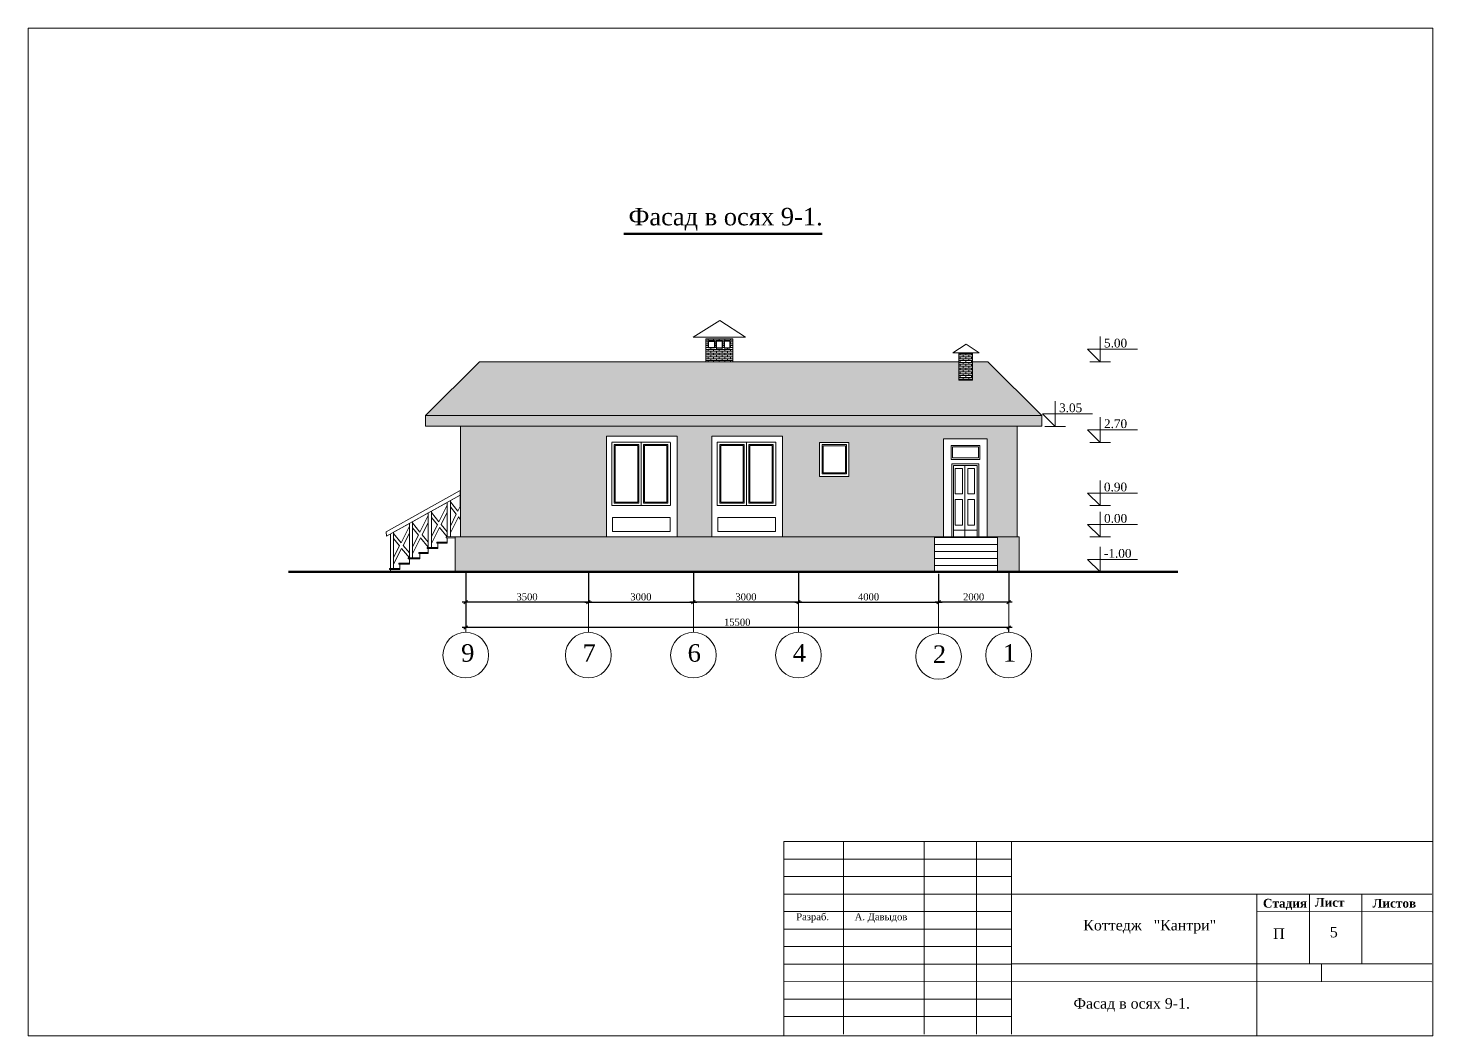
# Model space of a CAD drawing. Extents: x 1526320 to 3332998, y -546296 to 333165.
# Drawn here: x 1797790 to 1837892, y -305190 to -276405 of the extents above; entities that cross this region are included whole.
import ezdxf

# ---------------------------------------------------------------- set-up
doc = ezdxf.new("R2010")
doc.units = 0
doc.header["$LTSCALE"] = 500
doc.header["$MEASUREMENT"] = 0
doc.layers.get('0').update_dxf_attribs({"linetype": 'CONTINUOUS', "lineweight": 0})
doc.layers.add('Для печати', color=250, linetype='CONTINUOUS', lineweight=0)
doc.styles.add('NAKLON', font='TIMESBD.TTF', dxfattribs={"height": 500})
doc.styles.get("Standard").update_dxf_attribs({"font": 'TIMES.TTF', "height": 150})
doc.dimstyles.new('ISO-25', dxfattribs={"dimtxt": 300, "dimasz": 100, "dimexe": 0, "dimexo": 0, "dimgap": 50, "dimtad": 1, "dimdec": 0, "dimrnd": 10, "dimtxsty": 'Standard', "dimblk": 'OBLIQUE', "dimcen": 100, "dimdle": 100, "dimadec": 0, "dimazin": 0, "dimtfac": 1, "dimtdec": 0, "dimtmove": 0, "dimatfit": 3, "dimldrblk": 'OBLIQUE', "dimfxl": 0, "dimarcsym": 0})

# ---------------------------------------------------------------- blocks, each defined once
blk = doc.blocks.new('_Oblique')
at = {"color": 0, "linetype": 'ByBlock', "lineweight": -2}
blk.add_line((-0.5, -0.5), (0.5, 0.5), dxfattribs=at)
blk = doc.blocks.new('*D67')
at = {"layer": 'Для печати', "color": 0, "linetype": 'Continuous', "lineweight": -2, "ltscale": 0.13}
for p, q in [((1810283, -291953), (1810283, -293527)), ((1825882, -293527), (1810183, -293527)), ((1825782, -293662), (1825782, -293527))]:
    blk.add_line(p, q, dxfattribs=at)
at = {"layer": 'Для печати', "color": 0, "linetype": 'Continuous', "lineweight": -2, "ltscale": 0.13, "xscale": 100, "yscale": 100, "zscale": 100, "rotation": 180}
blk.add_blockref('_Oblique', (1810283, -293527), dxfattribs=at)
at = {"layer": 'Для печати', "color": 0, "linetype": 'Continuous', "lineweight": -2, "ltscale": 0.13, "xscale": 100, "yscale": 100, "zscale": 100}
blk.add_blockref('_Oblique', (1825782, -293527), dxfattribs=at)
at = {"layer": 'Для печати', "color": 0, "linetype": 'Continuous', "lineweight": 5, "ltscale": 0.13, "insert": (1818033, -293375), "char_height": 200, "attachment_point": 5}
blk.add_mtext('15500', dxfattribs=at)
blk = doc.blocks.new('*D68')
at = {"layer": 'Для печати', "color": 0, "linetype": 'Continuous', "lineweight": -2, "ltscale": 0.13}
for p, q in [((1823782, -291988), (1823782, -292803)), ((1825782, -291953), (1825782, -292803)), ((1825882, -292803), (1823682, -292803))]:
    blk.add_line(p, q, dxfattribs=at)
at = {"layer": 'Для печати', "color": 0, "linetype": 'Continuous', "lineweight": -2, "ltscale": 0.13, "xscale": 100, "yscale": 100, "zscale": 100, "rotation": 180}
blk.add_blockref('_Oblique', (1823782, -292803), dxfattribs=at)
at = {"layer": 'Для печати', "color": 0, "linetype": 'Continuous', "lineweight": -2, "ltscale": 0.13, "xscale": 100, "yscale": 100, "zscale": 100}
blk.add_blockref('_Oblique', (1825782, -292803), dxfattribs=at)
at = {"layer": 'Для печати', "color": 0, "linetype": 'Continuous', "lineweight": 5, "ltscale": 0.13, "insert": (1824782, -292651), "char_height": 200, "attachment_point": 5}
blk.add_mtext('2000', dxfattribs=at)
blk = doc.blocks.new('*D88')
at = {"layer": 'Для печати', "color": 0, "linetype": 'Continuous', "lineweight": -2, "ltscale": 0.13}
for p, q in [((1819782, -291953), (1819782, -292803)), ((1823782, -291988), (1823782, -292803)), ((1819682, -292803), (1823882, -292803))]:
    blk.add_line(p, q, dxfattribs=at)
at = {"layer": 'Для печати', "color": 0, "linetype": 'Continuous', "lineweight": -2, "ltscale": 0.13, "xscale": 100, "yscale": 100, "zscale": 100, "rotation": 180}
blk.add_blockref('_Oblique', (1819782, -292803), dxfattribs=at)
at = {"layer": 'Для печати', "color": 0, "linetype": 'Continuous', "lineweight": -2, "ltscale": 0.13, "xscale": 100, "yscale": 100, "zscale": 100}
blk.add_blockref('_Oblique', (1823782, -292803), dxfattribs=at)
at = {"layer": 'Для печати', "color": 0, "linetype": 'Continuous', "lineweight": 5, "ltscale": 0.13, "insert": (1821782, -292651), "char_height": 200, "attachment_point": 5}
blk.add_mtext('4000', dxfattribs=at)
blk = doc.blocks.new('*D89')
at = {"layer": 'Для печати', "color": 0, "linetype": 'Continuous', "lineweight": -2, "ltscale": 0.13}
for p, q in [((1816782, -291988), (1816782, -292803)), ((1819782, -291953), (1819782, -292803)), ((1819882, -292803), (1816682, -292803))]:
    blk.add_line(p, q, dxfattribs=at)
at = {"layer": 'Для печати', "color": 0, "linetype": 'Continuous', "lineweight": -2, "ltscale": 0.13, "xscale": 100, "yscale": 100, "zscale": 100, "rotation": 180}
blk.add_blockref('_Oblique', (1816782, -292803), dxfattribs=at)
at = {"layer": 'Для печати', "color": 0, "linetype": 'Continuous', "lineweight": -2, "ltscale": 0.13, "xscale": 100, "yscale": 100, "zscale": 100}
blk.add_blockref('_Oblique', (1819782, -292803), dxfattribs=at)
at = {"layer": 'Для печати', "color": 0, "linetype": 'Continuous', "lineweight": 5, "ltscale": 0.13, "insert": (1818282, -292651), "char_height": 200, "attachment_point": 5}
blk.add_mtext('3000', dxfattribs=at)
blk = doc.blocks.new('*D90')
at = {"layer": 'Для печати', "color": 0, "linetype": 'Continuous', "lineweight": -2, "ltscale": 0.13}
for p, q in [((1813783, -291988), (1813783, -292803)), ((1816782, -291953), (1816782, -292803)), ((1813683, -292803), (1816882, -292803))]:
    blk.add_line(p, q, dxfattribs=at)
at = {"layer": 'Для печати', "color": 0, "linetype": 'Continuous', "lineweight": -2, "ltscale": 0.13, "xscale": 100, "yscale": 100, "zscale": 100, "rotation": 180}
blk.add_blockref('_Oblique', (1813783, -292803), dxfattribs=at)
at = {"layer": 'Для печати', "color": 0, "linetype": 'Continuous', "lineweight": -2, "ltscale": 0.13, "xscale": 100, "yscale": 100, "zscale": 100}
blk.add_blockref('_Oblique', (1816782, -292803), dxfattribs=at)
at = {"layer": 'Для печати', "color": 0, "linetype": 'Continuous', "lineweight": 5, "ltscale": 0.13, "insert": (1815283, -292651), "char_height": 200, "attachment_point": 5}
blk.add_mtext('3000', dxfattribs=at)
blk = doc.blocks.new('*D91')
at = {"layer": 'Для печати', "color": 0, "linetype": 'Continuous', "lineweight": -2, "ltscale": 0.13}
for p, q in [((1810283, -291969), (1810283, -292803)), ((1813783, -291953), (1813783, -292803)), ((1813883, -292803), (1810183, -292803))]:
    blk.add_line(p, q, dxfattribs=at)
at = {"layer": 'Для печати', "color": 0, "linetype": 'Continuous', "lineweight": -2, "ltscale": 0.13, "xscale": 100, "yscale": 100, "zscale": 100, "rotation": 180}
blk.add_blockref('_Oblique', (1810283, -292803), dxfattribs=at)
at = {"layer": 'Для печати', "color": 0, "linetype": 'Continuous', "lineweight": -2, "ltscale": 0.13, "xscale": 100, "yscale": 100, "zscale": 100}
blk.add_blockref('_Oblique', (1813783, -292803), dxfattribs=at)
at = {"layer": 'Для печати', "color": 0, "linetype": 'Continuous', "lineweight": 5, "ltscale": 0.13, "insert": (1812033, -292651), "char_height": 200, "attachment_point": 5}
blk.add_mtext('3500', dxfattribs=at)

msp = doc.modelspace()

# ---------------------------------------------------------------- hatches: boundary and pattern name
at = {"layer": 'Для печати', "linetype": 'Continuous', "lineweight": 0, "ltscale": 1.3}
h = msp.add_hatch(dxfattribs=at)
h.set_pattern_fill('AR-BRSTD', color=250, scale=20, style=0)
h.paths.add_polyline_path([(1817612.3, -285346.9), (1817436.3, -285346.9), (1817436.3, -285542.3), (1817612.3, -285542.3)], flags=16)
h.paths.add_polyline_path([(1817209.4, -285346.9), (1817385.4, -285346.9), (1817385.4, -285542.3), (1817209.4, -285542.3)], flags=16)
h.paths.add_polyline_path([(1817835.3, -285346.9), (1817659.3, -285346.9), (1817659.3, -285542.3), (1817835.3, -285542.3)], flags=16)
h.paths.add_polyline_path([(1817909.7, -285276.5), (1817135.1, -285276.5), (1817135.1, -285934.3), (1817909.7, -285934.3)])
at = {"layer": 'Для печати', "linetype": 'Continuous', "lineweight": 0, "ltscale": 0.13}
h = msp.add_hatch(dxfattribs=at)
h.set_pattern_fill('AR-BRSTD', color=250, scale=20, style=0)
h.paths.add_polyline_path([(1824749.2, -285700.8), (1824361.9, -285700.8), (1824361.9, -286464.7), (1824749.2, -286464.7)])
h = msp.add_hatch(dxfattribs=at)
h.set_pattern_fill('AR-RSHKE', color=250, scale=20, style=0)
edge = h.paths.add_edge_path()
edge.add_line((1825184.6, -285934.3), (1824749.6, -285934.3))
edge.add_line((1824749.6, -285934.3), (1824749.6, -286464.6))
edge.add_line((1824749.6, -286464.6), (1824361.8, -286464.6))
edge.add_line((1824361.8, -286464.6), (1824361.8, -285934.3))
edge.add_line((1824361.8, -285934.3), (1810678.6, -285934.3))
edge.add_line((1810678.6, -285934.3), (1809132.6, -287468.4))
edge.add_line((1809132.6, -287468.4), (1826730.3, -287468.4))
edge.add_line((1826730.3, -287468.4), (1825184.6, -285934.3))
h = msp.add_hatch(dxfattribs=at)
h.set_pattern_fill('ANSI36', color=250, scale=430, angle=134, style=0)
h.set_pattern_definition([(179, (289593.95, -93648.38), (-94.9862407, -52.1001966), [134.375, -26.875, 0, -26.875])])
h.paths.add_polyline_path([(1809132.6, -287468.4), (1809137.5, -287778.7), (1826730.6, -287778.4), (1826730.6, -287468.4)])
h = msp.add_hatch(dxfattribs=at)
h.set_pattern_fill('AR-SAND', color=250, scale=200, angle=46, style=0)
h.set_pattern_definition([(83.5, (0, 0), (-285.95998, 258.634126), [0, -304, 0, -340, 0, -325]), (53.5, (0, 0), (-160.13836, 646.69964), [0, -164, 0, -274, 0, -105]), (13.5, (-170.9, -176.96), (431.838786, 448.81146), [0, -100, 0, -360, 0, -470]), (3.5, (-170.9, -176.96), (291.37681, 554.42224), [0, -50, 0, -236, 0, -270])])
h.paths.add_polyline_path([(1826025.3, -287778.4), (1810130.8, -287778.4), (1810130.2, -290939.3), (1826025.3, -290939.3)])
h.paths.add_polyline_path([(1814297.8, -288057.8), (1816320.5, -288057.8), (1816320.5, -290939.9), (1814297.8, -290939.9)])
h.paths.add_polyline_path([(1817306.6, -288057.6), (1819329.2, -288057.6), (1819329.2, -290939.7), (1817306.6, -290939.7)])
h.paths.add_polyline_path([(1821219.9, -288237.7), (1820385.8, -288237.7), (1820385.8, -289212.1), (1821219.9, -289212.1)], flags=16)
h.paths.add_polyline_path([(1823920, -288140), (1825169.7, -288140), (1825169.7, -290937.2), (1823920, -290937.2)], flags=16)
h = msp.add_hatch(dxfattribs=at)
h.set_pattern_fill('AR-BRSTD', color=250, scale=35, style=0)
h.set_pattern_definition([(0, (289593.95, -93648.38), (0, 93.345), []), (90, (289593.95, -93648.38), (-140, 93.345), [93.345, -93.345])])
h.paths.add_polyline_path([(1826082.6, -290939.3), (1809982.2, -290939.3), (1809983, -291939.5), (1826082.6, -291939.5)])
h.paths.add_polyline_path([(1823667.8, -290950.7), (1825466.1, -290950.7), (1825466.1, -291950.9), (1823667.8, -291950.9)])
at = {"layer": 'Для печати', "linetype": 'Continuous', "lineweight": 15, "ltscale": 0.13}
h = msp.add_hatch(dxfattribs=at)
h.set_pattern_fill('ANSI31', color=250, scale=1600, angle=135, style=0)
h.set_pattern_definition([(180, (244194.97, -93751.24), (-4e-14, -200), [])])
h.paths.add_polyline_path([(1823667.1, -291041.2), (1825465.5, -291041.2), (1825465.5, -292041.5), (1823667.1, -292041.5)])

# ---------------------------------------------------------------- linework, layer by layer
at = {"layer": 'Для печати', "color": 250, "linetype": 'Continuous', "lineweight": 50, "ltscale": 0.13}
for p, q in [((1814797.6, -282286.2), (1820456.6, -282286.2)), ((1805223.4, -291939.5), (1830608.9, -291939.5))]:
    msp.add_line(p, q, dxfattribs=at)
at = {"layer": 'Для печати', "color": 250, "linetype": 'Continuous', "lineweight": 15}
for p, q in [((1828394.9, -285933.9), (1828394.9, -285213.9)), ((1828394.9, -285933.9), (1828034.9, -285573.9)), ((1828034.9, -285573.9), (1829457.2, -285573.9)), ((1828099.2, -285933.9), (1828690.6, -285933.9)), ((1827112.1, -287782.9), (1827112.1, -287062.9)), ((1826752.1, -287422.9), (1828174.4, -287422.9)), ((1827112.1, -287782.9), (1826752.1, -287422.9)), ((1828394.2, -288237.2), (1828394.2, -287517.2)), ((1826816.4, -287782.9), (1827407.8, -287782.9)), ((1828394.2, -288237.2), (1828034.2, -287877.2)), ((1828034.2, -287877.2), (1829456.5, -287877.2)), ((1814454.7, -288236.7), (1816123.4, -288236.1)), ((1814454.7, -288237.5), (1814454.7, -290040.4)), ((1814524.3, -288302.1), (1814524.3, -289971.4)), ((1814524.3, -288302.2), (1815219.8, -288302.2)), ((1814552.1, -288331.9), (1814552.1, -289943.5)), ((1814552.1, -288331.9), (1815191.9, -288331.9)), ((1815191.9, -288331.9), (1815191.9, -289943.5)), ((1815219.8, -288302), (1815219.8, -289971.4)), ((1815289.3, -288236.4), (1815289.3, -290040.7)), ((1815358.3, -288302), (1815358.3, -289971.4)), ((1816053.8, -288302.2), (1815358.3, -288302.2)), ((1815386.1, -288331.9), (1815386.1, -289943.5)), ((1816026, -288331.9), (1815386.1, -288331.9)), ((1816026, -288331.9), (1816026, -289943.5)), ((1816053.8, -288302.1), (1816053.8, -289971.4)), ((1816123.5, -288236.9), (1816123.5, -290040.4)), ((1817463.5, -288236.5), (1819132.2, -288235.9)), ((1817463.5, -288237.3), (1817463.5, -290040.2)), ((1817533, -288302), (1817533, -289971.2)), ((1817533, -288302), (1818228.5, -288302)), ((1817560.8, -288331.7), (1817560.8, -289943.3)), ((1817560.8, -288331.7), (1818200.7, -288331.7)), ((1818200.7, -288331.7), (1818200.7, -289943.3)), ((1818228.5, -288301.8), (1818228.5, -289971.2)), ((1818298.1, -288236.2), (1818298.1, -290040.5)), ((1818367.1, -288301.8), (1818367.1, -289971.2)), ((1819062.6, -288302), (1818367.1, -288302)), ((1818394.9, -288331.7), (1818394.9, -289943.3)), ((1819034.8, -288331.7), (1818394.9, -288331.7)), ((1819034.8, -288331.7), (1819034.8, -289943.3)), ((1819062.6, -288302), (1819062.6, -289971.2)), ((1819132.2, -288236.7), (1819132.2, -290040.2)), ((1820454.9, -288302.4), (1821150.4, -288302.4)), ((1820482.7, -288332.1), (1821122.6, -288332.1)), ((1828098.6, -288237.2), (1828689.9, -288237.2)), ((1820454.9, -289137), (1821150.4, -289137)), ((1824158, -288849.8), (1824933, -288849.8)), ((1824208, -288899.8), (1824208, -290941.6)), ((1824208, -288899.8), (1824208, -290941.6)), ((1824208, -288899.8), (1824882.9, -288899.8)), ((1824253.5, -288979.8), (1824253.5, -289709.8)), ((1824253.5, -288979.8), (1824468.5, -288979.8)), ((1824468.5, -288979.8), (1824468.5, -289709.8)), ((1824533, -288899.8), (1824533, -290941.6)), ((1824613, -288979.8), (1824613, -289709.8)), ((1824613, -288979.8), (1824803, -288979.8)), ((1824803, -288979.8), (1824803, -289709.8)), ((1824883, -288899.8), (1824883, -290941.6)), ((1824933, -288850.3), (1824933, -290941.6)), ((1828393.3, -290044.1), (1828393.3, -289324.1)), ((1824253.5, -289709.8), (1824468.5, -289709.8)), ((1824253.5, -289869.8), (1824253.5, -290599.8)), ((1824253.5, -289869.8), (1824468.5, -289869.8)), ((1824468.5, -289869.8), (1824468.5, -290599.8)), ((1824613, -289709.8), (1824803, -289709.8)), ((1824613, -289869.8), (1824613, -290599.8)), ((1824613, -289869.8), (1824803, -289869.8)), ((1824803, -289869.8), (1824803, -290599.8)), ((1828033.3, -289684.1), (1829455.5, -289684.1)), ((1828393.3, -290044.1), (1828033.3, -289684.1)), ((1814454.7, -290040.4), (1816123.4, -290039.8)), ((1814524.3, -289971.4), (1815219.8, -289971.4)), ((1814552.1, -289943.5), (1815191.9, -289943.5)), ((1816053.8, -289971.4), (1815358.3, -289971.4)), ((1816026, -289943.5), (1815386.1, -289943.5)), ((1817463.5, -290040.2), (1819132.2, -290039.6)), ((1817533, -289971.2), (1818228.5, -289971.2)), ((1817560.8, -289943.3), (1818200.7, -289943.3)), ((1819062.6, -289971.2), (1818367.1, -289971.2)), ((1819034.8, -289943.3), (1818394.9, -289943.3)), ((1828097.6, -290044.1), (1828689, -290044.1)), ((1828395.9, -290940.3), (1828395.9, -290220.3)), ((1824253.5, -290599.8), (1824468.5, -290599.8)), ((1824613, -290599.8), (1824803, -290599.8)), ((1828035.9, -290580.3), (1829458.2, -290580.3)), ((1828395.9, -290940.3), (1828035.9, -290580.3)), ((1809453.4, -291089.1), (1809753.4, -291089.1)), ((1809453.4, -291089.1), (1809453.4, -291119.1)), ((1809453.4, -291119.1), (1809753.4, -291119.1)), ((1809483.4, -291119.1), (1809483.4, -291269.1)), ((1809723.4, -290939.2), (1809980.2, -290939.1)), ((1809723.4, -290939.2), (1809723.4, -290969.2)), ((1809723.4, -290969.2), (1809980.2, -290969.3)), ((1809753.4, -290969.2), (1809753.4, -291118.5)), ((1824209.8, -290749.8), (1824883, -290749.8)), ((1828100.2, -290940.3), (1828691.6, -290940.3)), ((1808643.3, -291534.4), (1808643.3, -291564.4)), ((1808643.5, -291534.7), (1808974.5, -291534.7)), ((1808943.5, -291384.7), (1808943.5, -291414.7)), ((1808943.5, -291384.7), (1809213.5, -291384.7)), ((1808943.5, -291414.7), (1809213.5, -291414.7)), ((1808973.5, -291414.6), (1808973.5, -291564.7)), ((1809183.5, -291239), (1809483.5, -291239)), ((1809183.5, -291239), (1809183.5, -291269)), ((1809183.5, -291269), (1809483.5, -291269)), ((1809213.5, -291269), (1809213.5, -291414.7)), ((1828393.7, -291938.8), (1828393.7, -291218.8)), ((1808103.4, -291838.2), (1808103.4, -291868.2)), ((1808103.5, -291838), (1808403.5, -291838)), ((1808103.5, -291868), (1808403.5, -291868)), ((1808133.5, -291868), (1808133.5, -291935.2)), ((1808373.3, -291686.1), (1808373.3, -291716.1)), ((1808373.5, -291686.4), (1808673.5, -291686.4)), ((1808373.5, -291716.4), (1808673.5, -291716.4)), ((1808403.5, -291716.4), (1808403.5, -291868)), ((1808643.5, -291564.7), (1808972.8, -291564.7)), ((1808673.5, -291564.7), (1808673.5, -291716.4)), ((1828393.7, -291938.8), (1828033.7, -291578.8)), ((1828033.7, -291578.8), (1829455.9, -291578.8)), ((1828098, -291938.8), (1828689.4, -291938.8)), ((1821065.8, -305138.2), (1821066.7, -299638.2)), ((1823365.8, -305138.5), (1823366.7, -299638.5)), ((1824865.8, -305138.8), (1824866.7, -299638.8)), ((1825865.8, -305139), (1825866.7, -299639)), ((1819366.6, -300137.9), (1825866.6, -300139)), ((1819366.4, -301137.9), (1825866.4, -301139)), ((1819366.4, -301637.9), (1825866.4, -301639)), ((1832868.3, -301640.9), (1837868.3, -301641.7)), ((1819366.2, -302637.9), (1825866.2, -302639)), ((1819366.1, -303137.9), (1825866.1, -303139)), ((1819366, -303637.9), (1837866, -303640.9)), ((1819365.9, -304137.9), (1825865.9, -304139)), ((1819365.9, -304637.9), (1825865.9, -304639))]:
    msp.add_line(p, q, dxfattribs=at)
at = {"layer": 'Для печати', "color": 250, "linetype": 'Continuous', "lineweight": 15, "ltscale": 0.13}
for p, q in [((1809213.3, -291239), (1809213.3, -290256.7)), ((1809303.1, -291239), (1809303.1, -290256.6)), ((1809753.7, -290939), (1809753.7, -289956.6)), ((1809843.5, -290939.2), (1809843.5, -289956.8)), ((1808673, -291534.7), (1808673, -290552.3)), ((1808762.7, -291534.7), (1808762.7, -290552.4)), ((1808132.7, -291838), (1808132.7, -290855.6)), ((1808222.4, -291838), (1808222.4, -290855.6)), ((1819366.1, -299642), (1837868.1, -299642)), ((1819366.1, -305179.1), (1819366.1, -299642)), ((1825860.3, -300633.4), (1819368.9, -300633.4)), ((1819391.4, -301137.3), (1837862.4, -301137.3)), ((1832868.7, -301136.3), (1832868.7, -305190.3)), ((1834365.3, -301136.3), (1834365.3, -303134.2)), ((1835861.9, -301136.3), (1835861.9, -303134.2)), ((1819378.8, -302140.3), (1825866.6, -302140.3)), ((1825867.7, -303134.4), (1832861.5, -303134.4)), ((1832861.5, -303134.4), (1837862.1, -303134.4)), ((1834710.6, -303134.2), (1834710.6, -303637.3))]:
    msp.add_line(p, q, dxfattribs=at)
at = {"layer": 'Для печати', "color": 250, "linetype": 'Continuous', "lineweight": 5}
for p, q in [((1810282.7, -291953), (1810282.7, -293661.8)), ((1813782.9, -291953.1), (1813782.9, -293662)), ((1816782.5, -291953.1), (1816782.5, -293661.9)), ((1819782, -291953), (1819782, -293661.8)), ((1823782.1, -291988.2), (1823782.1, -293697.1)), ((1825782.3, -291953), (1825782.3, -293661.8))]:
    msp.add_line(p, q, dxfattribs=at)
at = {"layer": 'Для печати', "color": 250, "linetype": 'Continuous', "lineweight": 0, "ltscale": 0.13}
msp.add_lwpolyline([(1837892.3, -305188.6), (1797789.7, -305188.6), (1797789.7, -276405.4), (1837892.3, -276405.4)], close=True, dxfattribs=at)
at = {"layer": 'Для печати', "color": 250, "linetype": 'Continuous', "lineweight": 15, "ltscale": 1.3}
for points in [[(1816774.6, -285232.1), (1817538, -284753.9), (1818273.2, -285231.2)], [(1817909.7, -285276.5), (1817135.1, -285276.5), (1817135.1, -285934.3), (1817909.7, -285934.3)], [(1824189.5, -285676.5), (1824571.2, -285437.4), (1824938.8, -285676.1)], [(1824749.2, -285700.8), (1824361.9, -285700.8), (1824361.9, -286464.7), (1824749.2, -286464.7)]]:
    msp.add_lwpolyline(points, close=True, dxfattribs=at)
at = {"layer": 'Для печати', "color": 250, "linetype": 'Continuous', "lineweight": 30, "ltscale": 1.3}
for points in [[(1817209.4, -285346.9), (1817385.4, -285346.9), (1817385.4, -285542.3), (1817209.4, -285542.3)], [(1817612.3, -285346.9), (1817436.3, -285346.9), (1817436.3, -285542.3), (1817612.3, -285542.3)], [(1817835.3, -285346.9), (1817659.3, -285346.9), (1817659.3, -285542.3), (1817835.3, -285542.3)]]:
    msp.add_lwpolyline(points, close=True, dxfattribs=at)
at = {"layer": 'Для печати', "color": 250, "linetype": 'Continuous', "lineweight": 15, "ltscale": 0.13}
for points in [[(1825184.6, -285934.3), (1824749.6, -285934.3), (1824749.6, -286464.6), (1824361.8, -286464.6), (1824361.8, -285934.3), (1810678.6, -285934.3), (1809132.6, -287468.4), (1826730.3, -287468.4), (1825184.6, -285934.3)], [(1809132.6, -287468.4), (1809137.5, -287778.7), (1809137.5, -287778.7), (1826730.6, -287778.4), (1826730.6, -287468.4), (1809132.6, -287468.4)], [(1810127.8, -289743.5), (1808021.2, -290917.5), (1808009.3, -290790.8), (1810127.7, -289609.1), (1810127.7, -289743.5)], [(1810127.6, -289743.6), (1809843.5, -289901.9), (1809843.5, -289941), (1810057.2, -290204.4), (1810127.7, -290065.3), (1810127.6, -289743.6)], [(1809213.4, -290253.2), (1808762.8, -290504.4), (1808762.8, -290536.5), (1808976.5, -290800), (1809213.4, -290330.5), (1809213.4, -290253.2)], [(1809753.8, -289952), (1809303.2, -290203.2), (1809303.2, -290240.8), (1809516.9, -290504.3), (1809753.8, -290034.8), (1809753.8, -289952)], [(1809753.7, -290235.4), (1809578.4, -290580.2), (1809753.7, -290796.6), (1809753.7, -290235.7)], [(1809843.5, -290083.6), (1810013.2, -290292.1), (1809843.5, -290628), (1809843.5, -290083.6)], [(1808673, -290554.6), (1808222.4, -290805.5), (1808222.4, -290839.7), (1808436.1, -291103.2), (1808673, -290633.7), (1808673, -290554.9)], [(1808762.8, -290679.1), (1808932.5, -290887.6), (1808762.8, -291223.5), (1808762.8, -290679.1)], [(1809213.4, -290531.1), (1809038, -290875.9), (1809213.3, -291092.3), (1809213.3, -290531.4)], [(1809303.1, -290383.4), (1809472.9, -290591.9), (1809303.1, -290927.8), (1809303.1, -290383.4)], [(1809753.7, -290935.8), (1809534.4, -290666.9), (1809303.1, -291121.7), (1809303.1, -291239)], [(1810127.3, -290431.8), (1810074.7, -290367.1), (1809843.5, -290821.9), (1809843.5, -290939.2)], [(1808222.4, -290982.3), (1808392.2, -291190.8), (1808222.4, -291526.7), (1808222.4, -290982.3)], [(1808673, -290834.3), (1808497.6, -291179.1), (1808672.9, -291395.5), (1808672.9, -290834.6)], [(1809213.4, -291231.5), (1808994, -290962.6), (1808762.7, -291417.4), (1808762.7, -291534.7)], [(1808673, -291534.7), (1808453.6, -291265.8), (1808222.4, -291720.6), (1808222.4, -291837.9)]]:
    msp.add_lwpolyline(points, dxfattribs=at)
for points in [[(1826025.3, -287778.4), (1810130.8, -287778.4), (1810130.2, -290939.3), (1826025.3, -290939.3)], [(1814297.8, -288057.8), (1816320.5, -288057.8), (1816320.5, -290939.9), (1814297.8, -290939.9)], [(1817306.6, -288057.6), (1819329.2, -288057.6), (1819329.2, -290939.7), (1817306.6, -290939.7)], [(1818298.1, -288236.2), (1817463.5, -288236.2), (1817463.5, -290040.2), (1818298.1, -290040.2)], [(1821219.9, -288237.7), (1820385.8, -288237.7), (1820385.8, -289212.1), (1821219.9, -289212.1)], [(1821150.4, -288302.4), (1820454.9, -288302.4), (1820454.9, -289137), (1821150.4, -289137)], [(1821122.6, -288332.1), (1820482.8, -288332.1), (1820482.8, -289107.3), (1821122.6, -289107.3)], [(1823920, -288140), (1825169.7, -288140), (1825169.7, -290937.2), (1823920, -290937.2)], [(1824136.3, -288327.1), (1824962.6, -288327.1), (1824962.6, -288724.5), (1824136.3, -288724.5)], [(1824918, -288683.9), (1824177.8, -288683.9), (1824177.8, -288364.9), (1824918, -288364.9)], [(1824933, -290941.6), (1824158, -290941.6), (1824158, -288849.8), (1824933, -288849.8)], [(1814468.9, -290381.3), (1816119.6, -290381.3), (1816119.6, -290779.8), (1814468.9, -290779.8)], [(1817477.6, -290381.1), (1819128.3, -290381.1), (1819128.3, -290779.6), (1817477.6, -290779.6)], [(1826082.6, -290939.3), (1809982.2, -290939.3), (1809983, -291939.5), (1826082.6, -291939.5)], [(1823667.8, -290950.7), (1825466.1, -290950.7), (1825466.1, -291950.9), (1823667.8, -291950.9)]]:
    msp.add_lwpolyline(points, close=True, dxfattribs=at)
at = {"layer": 'Для печати', "color": 250, "linetype": 'Continuous', "lineweight": 5}
for centre in [(1810282, -294314.5), (1813782.2, -294314.6), (1816781.7, -294314.6), (1819781.3, -294314.5), (1823781.4, -294349.7), (1825781.6, -294314.5)]:
    msp.add_circle(centre, 651.5, dxfattribs=at)

# ---------------------------------------------------------------- texts
at = {"layer": 'Для печати', "color": 250, "linetype": 'Continuous', "lineweight": 15, "ltscale": 0.13}
msp.add_text('Фасад в осях 9-1.', height=500, dxfattribs=at).set_placement((1814929.2, -282040.2))
at = {"layer": 'Для печати', "color": 250, "linetype": 'Continuous', "lineweight": 15}
for s, height, p in [('5.00', 250, (1828503.4, -285527.3)), ('3.05', 250, (1827220.6, -287376.2)), ('2.70', 250, (1828502.7, -287830.5)), ('0.90', 250, (1828501.7, -289637.4)), ('0.00', 250, (1828504.4, -290533.6)), ('-1.00', 250, (1828502.1, -291532.2)), ('Разраб.', 200, (1819716.6, -301886.9)), ('А. Давыдов', 200, (1821387, -301886.9)), ('П', 300, (1833333.5, -302420.4)), ('5', 300, (1834951, -302376)), ('Фасад в осях 9-1.', 300, (1827631.6, -304411.7))]:
    msp.add_text(s, height=height, dxfattribs=at).set_placement(p)
at = {"layer": 'Для печати', "color": 250, "linetype": 'Continuous', "lineweight": 5}
for s, p in [('9', (1810151.5, -294502)), ('7', (1813618.1, -294502.2)), ('6', (1816617.7, -294502.1)), ('4', (1819617.2, -294502)), ('2', (1823617.3, -294537.2)), ('1', (1825617.6, -294502))]:
    msp.add_text(s, height=500, dxfattribs=at).set_placement(p)
at = {"layer": 'Для печати', "color": 250, "linetype": 'Continuous', "lineweight": 15, "ltscale": 0.13, "style": 'NAKLON'}
for s, p in [('Стадия', (1833040.9, -301525.3)), ('Лист', (1834520.4, -301501.1)), ('Листов', (1836169.6, -301525.3))]:
    msp.add_text(s, height=250, dxfattribs=at).set_placement(p)
at = {"layer": 'Для печати', "color": 250, "linetype": 'Continuous', "lineweight": 9}
msp.add_text('Коттедж   "Кантри"', height=300, dxfattribs=at).set_placement((1827913, -302176.8))

# ---------------------------------------------------------------- dimensions: what is measured, and where the dimension line sits
at = {"layer": 'Для печати', "color": 250, "linetype": 'Continuous', "lineweight": 5}
for base, p1, p2, angle, picture, middle in [((1810282.7, -293526.7), (1825782.3, -293661.9), (1810282.7, -291953), 180, '*D67', (1818032.5, -293375)), ((1810282.7, -292803), (1813782.9, -291953.1), (1810282.7, -291968.8), 180, '*D91', (1812032.8, -292651.3)), ((1816782.5, -292803), (1813782.9, -291987.8), (1816782.5, -291953), 0, '*D90', (1815282.7, -292651.3)), ((1816782.4, -292803), (1819782, -291953), (1816782.4, -291988.2), 180, '*D89', (1818282.2, -292651.3)), ((1823782.1, -292803), (1819782, -291953), (1823782.1, -291988.2), 0, '*D88', (1821782, -292651.3)), ((1823782.1, -292803), (1825782.3, -291953), (1823782.1, -291988.2), 180, '*D68', (1824782.2, -292651.3))]:
    dim = msp.add_linear_dim(base=base, p1=p1, p2=p2, angle=angle, dimstyle='ISO-25', dxfattribs=at)
    dim.commit()
    dim.dimension.update_dxf_attribs({"geometry": picture, "text_midpoint": middle})

doc.saveas('drawing.dxf')
